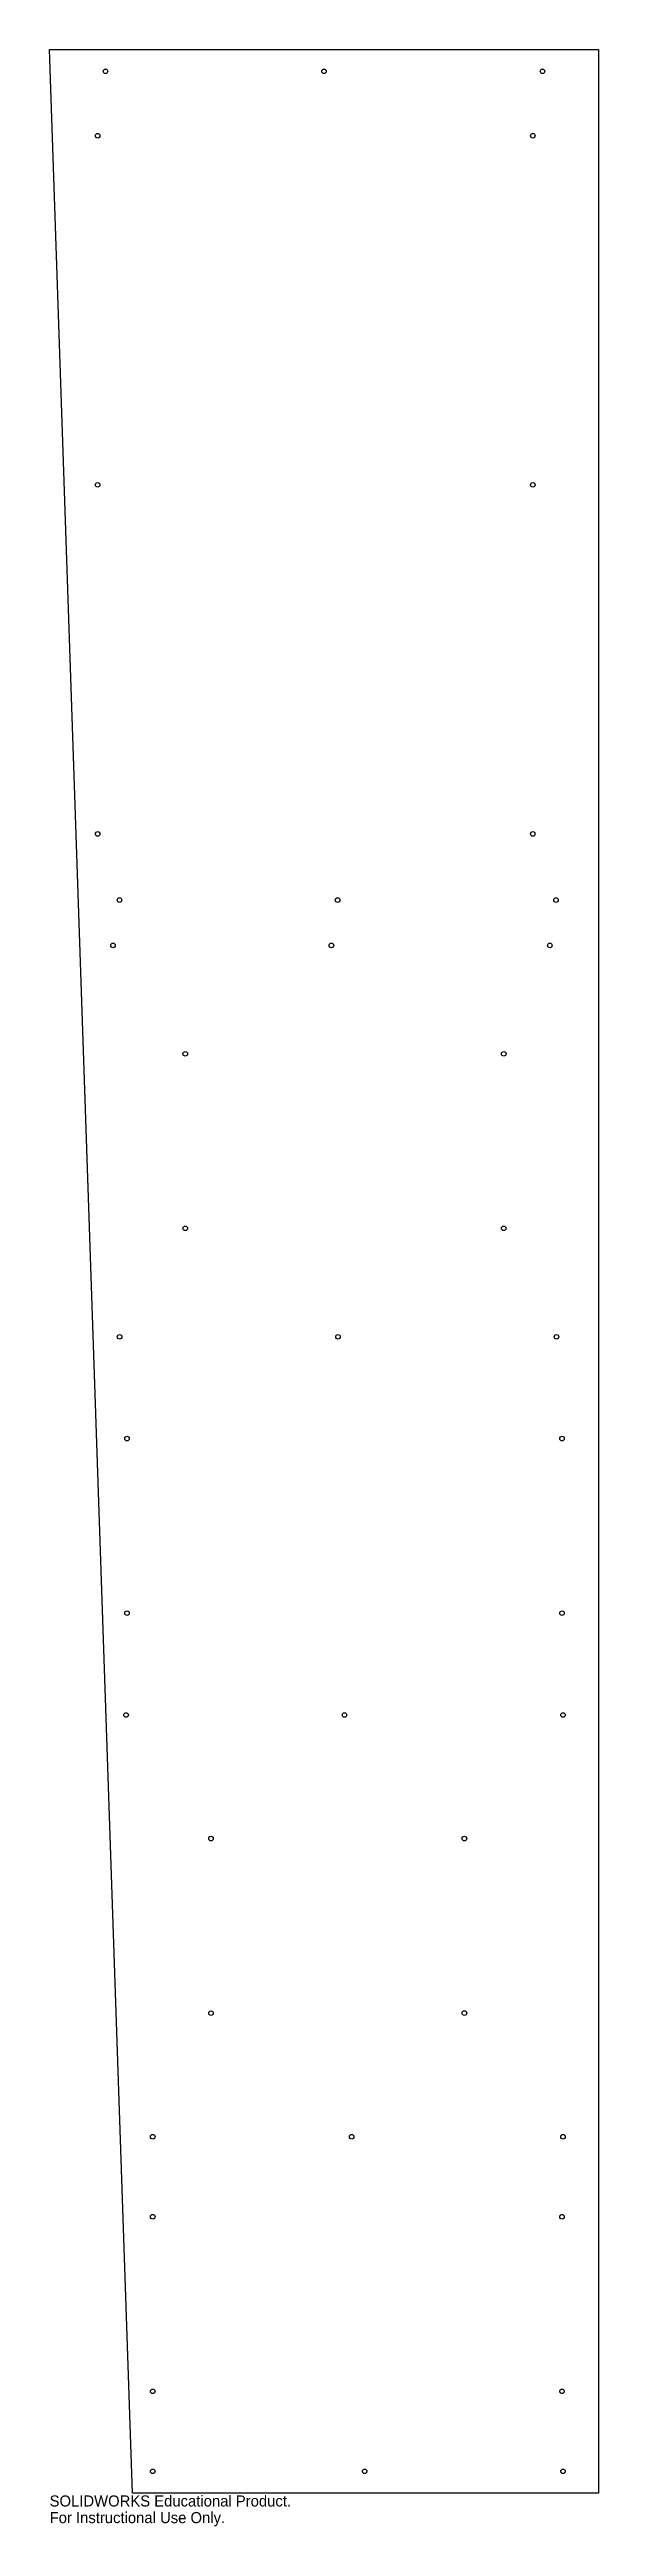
# Model space of a CAD drawing. Header units: inches. Extents: x -19.9 to -10.5, y 233.1 to 275.7.
import ezdxf

# ---------------------------------------------------------------- set-up
doc = ezdxf.new("R2010")
doc.units = ezdxf.units.IN
doc.header["$MEASUREMENT"] = 0
doc.styles.add('SLDTEXTSTYLE0', font='Arail.ttf')

msp = doc.modelspace()

# ---------------------------------------------------------------- linework, layer by layer
at = {"color": 1, "linetype": 'Continuous', "lineweight": 25}
for p, q in [((-19.92, 275.7), (-10.5, 275.7)), ((-18.499, 233.7), (-19.92, 275.7)), ((-10.5, 275.7), (-10.5, 233.7)), ((-10.5, 233.7), (-18.499, 233.7))]:
    msp.add_line(p, q, dxfattribs=at)
for centre, radius in [((-18.96, 275.325), 0.0391), ((-15.21, 275.325), 0.0391), ((-11.46, 275.325), 0.0391), ((-19.095, 274.218), 0.0391), ((-11.625, 274.218), 0.0391), ((-19.095, 268.218), 0.0391), ((-11.625, 268.218), 0.0391), ((-19.095, 262.218), 0.0391), ((-11.625, 262.218), 0.0391), ((-18.72, 261.081), 0.0391), ((-14.977, 261.081), 0.0391), ((-11.227, 261.081), 0.0391), ((-18.833, 260.302), 0.0391), ((-15.083, 260.302), 0.0391), ((-11.333, 260.302), 0.0391), ((-17.592, 258.438), 0.0391), ((-12.125, 258.438), 0.0391), ((-17.592, 255.439), 0.0391), ((-12.125, 255.439), 0.0391), ((-18.719, 253.575), 0.0391), ((-14.969, 253.575), 0.0391), ((-11.219, 253.575), 0.0391), ((-18.592, 251.825), 0.0391), ((-11.125, 251.825), 0.0391), ((-18.592, 248.825), 0.0391), ((-11.125, 248.825), 0.0391), ((-18.608, 247.075), 0.0391), ((-14.858, 247.075), 0.0391), ((-11.108, 247.075), 0.0391), ((-17.15, 244.95), 0.0391), ((-12.8, 244.95), 0.04), ((-17.15, 241.95), 0.0391), ((-12.8, 241.95), 0.04), ((-18.15, 239.825), 0.0391), ((-14.735, 239.825), 0.0391), ((-11.108, 239.825), 0.0391), ((-18.15, 238.45), 0.0391), ((-11.125, 238.45), 0.0391), ((-18.15, 235.45), 0.0391), ((-11.125, 235.45), 0.0391), ((-18.15, 234.075), 0.0391), ((-14.512, 234.075), 0.0391), ((-11.108, 234.075), 0.0391)]:
    msp.add_circle(centre, radius, dxfattribs=at)

# ---------------------------------------------------------------- texts
at = {"color": 7, "linetype": 'Continuous', "char_height": 0.1903, "attachment_point": 1, "style": 'SLDTEXTSTYLE0'}
for s, insert in [('SOLIDWORKS Educational Product.', (-19.92, 233.66)), ('For Instructional Use Only.', (-19.92, 233.374))]:
    msp.add_mtext(s, dxfattribs=dict(at, insert=insert))

doc.saveas('drawing.dxf')
